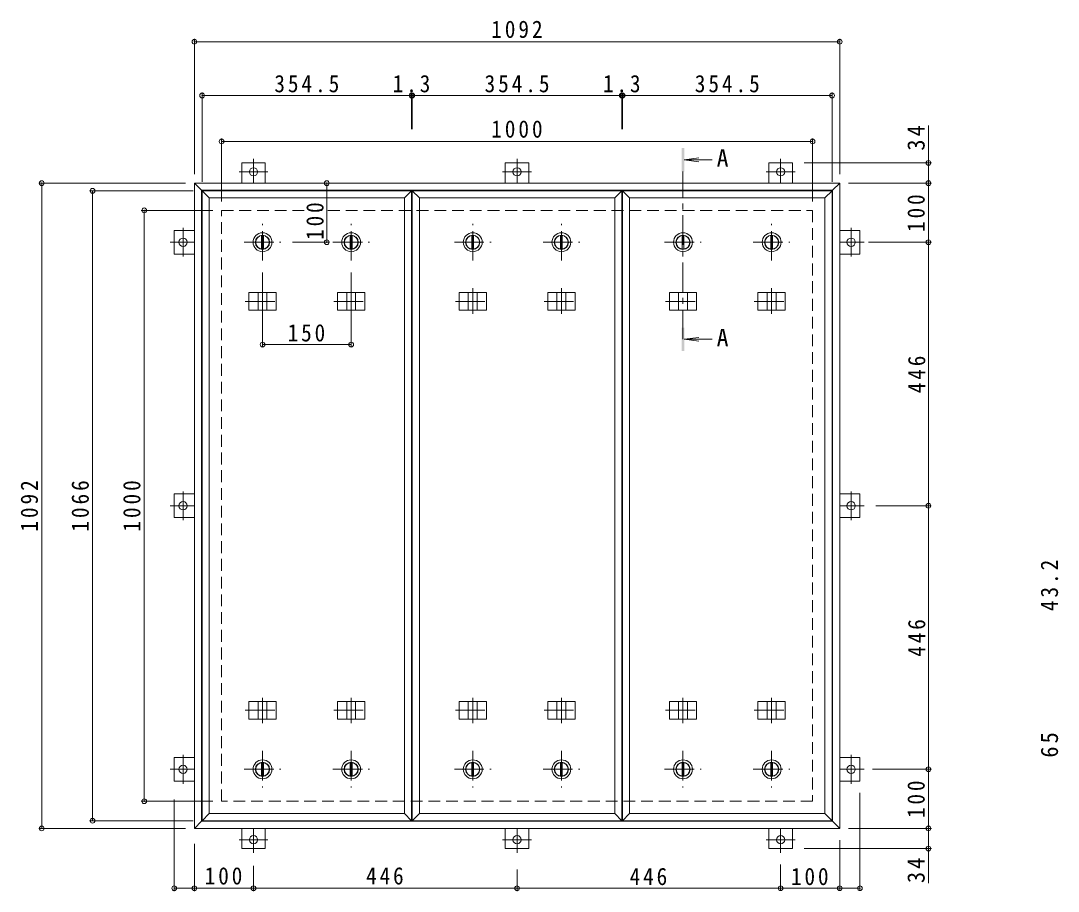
# Model space of a CAD drawing. Units: millimetres at full size, sheet at 1:10, with parts at other scales. Extents: x -1813 to 1894, y -1353 to 1385.
# Drawn here: x -1813 to -58, y -88 to 1385 of the extents above; entities that cross this region are included whole.
import ezdxf
from ezdxf.enums import TextEntityAlignment as Align

# ---------------------------------------------------------------- set-up
doc = ezdxf.new("R2010")
doc.units = ezdxf.units.MM
doc.header["$LTSCALE"] = 10
doc.header["$PDMODE"] = 32
doc.header["$PDSIZE"] = 8
doc.linetypes.add('CHAIN1', pattern=[8, 5, -1, 1, -1])
doc.linetypes.add('DASHED2', pattern=[3, 2, -1])
for name, color, linetype, lineweight in [('0-1_躯体', 2, 'DASHED2', 9), ('0-2_仕上', 3, 'Continuous', 9), ('0-3_建具', 4, 'Continuous', 9), ('0-5_寸法', 4, 'Continuous', 9), ('0-C', 2, 'Continuous', 9), ('0-E', 3, 'Continuous', 9), ('0-F', 7, 'Continuous', 9), ('D-F', 7, 'Continuous', 9)]:
    doc.layers.add(name, color=color, linetype=linetype, lineweight=lineweight)
doc.styles.add('ＭＳ ゴシック', font='')
doc.styles.get('ＭＳ ゴシック').set_extended_font_data('MS Gothic')

msp = doc.modelspace()

# ---------------------------------------------------------------- linework, layer by layer
at = {"layer": '0-1_躯体'}
for p, q in [((-1473.62, 64.35), (-1473.62, 1064.35)), ((-1473.62, 1064.35), (-473.62, 1064.35)), ((-473.62, 1064.35), (-473.62, 64.35)), ((-473.62, 64.35), (-1473.62, 64.35))]:
    msp.add_line(p, q, dxfattribs=at)
at = {"layer": '0-2_仕上'}
for p, q in [((-1506.62, 31.35), (-1506.62, 1097.35)), ((-1494.62, 1085.35), (-1506.62, 1097.35)), ((-1164.12, 1085.35), (-1152.12, 1097.35)), ((-1150.87, 31.35), (-1150.87, 1097.35)), ((-1138.87, 1085.35), (-1150.87, 1097.35)), ((-808.37, 1085.35), (-796.37, 1097.35)), ((-795.12, 31.35), (-795.12, 1097.35)), ((-783.12, 1085.35), (-795.12, 1097.35)), ((-452.62, 1085.35), (-440.62, 1097.35)), ((-1494.62, 43.35), (-1494.62, 1085.35)), ((-1138.87, 43.35), (-1138.87, 1085.35)), ((-783.12, 43.35), (-783.12, 1085.35)), ((-1506.62, 31.35), (-1494.62, 43.35)), ((-1164.12, 43.35), (-1494.62, 43.35)), ((-1152.12, 31.35), (-1164.12, 43.35)), ((-1150.87, 31.35), (-1138.87, 43.35)), ((-808.37, 43.35), (-1138.87, 43.35)), ((-796.37, 31.35), (-808.37, 43.35)), ((-795.12, 31.35), (-783.12, 43.35)), ((-452.62, 43.35), (-783.12, 43.35)), ((-440.62, 31.35), (-452.62, 43.35)), ((-1152.12, 31.35), (-1506.62, 31.35)), ((-796.37, 31.35), (-1150.87, 31.35)), ((-440.62, 31.35), (-795.12, 31.35))]:
    msp.add_line(p, q, dxfattribs=at)
for points in [[(-1506.62, 1097.35), (-1152.12, 1097.35), (-1152.12, 31.35)], [(-1150.87, 1097.35), (-796.37, 1097.35), (-796.37, 31.35)], [(-795.12, 1097.35), (-440.62, 1097.35), (-440.62, 31.35)], [(-1494.62, 1085.35), (-1164.12, 1085.35), (-1164.12, 43.35)], [(-1138.87, 1085.35), (-808.37, 1085.35), (-808.37, 43.35)], [(-783.12, 1085.35), (-452.62, 1085.35), (-452.62, 43.35)]]:
    msp.add_lwpolyline(points, dxfattribs=at)
at = {"layer": '0-3_建具', "color": 2}
for p, q in [((-1519.62, 1110.35), (-1507.62, 1098.35)), ((-1519.62, 18.35), (-1519.62, 1110.35)), ((-1519.62, 1110.35), (-427.62, 1110.35)), ((-439.62, 1098.35), (-427.62, 1110.35)), ((-427.62, 1110.35), (-427.62, 18.35)), ((-1507.62, 30.35), (-1507.62, 1098.35)), ((-1507.62, 1098.35), (-439.62, 1098.35)), ((-439.62, 30.35), (-439.62, 1098.35)), ((-1507.62, 30.35), (-1519.62, 18.35)), ((-427.62, 18.35), (-1519.62, 18.35)), ((-439.62, 30.35), (-1507.62, 30.35)), ((-439.62, 30.35), (-427.62, 18.35))]:
    msp.add_line(p, q, dxfattribs=at)
at = {"layer": '0-3_建具', "linetype": 'CHAIN1'}
for p, q in [((-1404.37, 932.47), (-1404.37, 889.23)), ((-1254.37, 932.47), (-1254.37, 889.23)), ((-1048.62, 932.47), (-1048.62, 889.23)), ((-898.62, 932.47), (-898.62, 889.23)), ((-542.87, 932.47), (-542.87, 889.23)), ((-1433.78, 910.35), (-1374.96, 910.35)), ((-1283.78, 910.35), (-1224.96, 910.35)), ((-1078.03, 910.35), (-1019.21, 910.35)), ((-928.03, 910.35), (-869.21, 910.35)), ((-722.28, 910.35), (-663.46, 910.35)), ((-572.28, 910.35), (-513.46, 910.35)), ((-1404.37, 196.24), (-1404.37, 239.47)), ((-1254.37, 196.24), (-1254.37, 239.47)), ((-1048.62, 196.24), (-1048.62, 239.47)), ((-898.62, 196.24), (-898.62, 239.47)), ((-692.87, 196.24), (-692.87, 239.47)), ((-542.87, 196.24), (-542.87, 239.47)), ((-1433.78, 218.35), (-1374.96, 218.35)), ((-1283.78, 218.35), (-1224.96, 218.35)), ((-1078.03, 218.35), (-1019.21, 218.35)), ((-928.03, 218.35), (-869.21, 218.35)), ((-722.28, 218.35), (-663.46, 218.35)), ((-572.28, 218.35), (-513.46, 218.35))]:
    msp.add_line(p, q, dxfattribs=at)
at = {"layer": '0-3_建具'}
for p, q in [((-1427.46, 925.35), (-1427.46, 895.35)), ((-1427.46, 925.35), (-1381.28, 925.35)), ((-1411.87, 925.35), (-1411.87, 895.35)), ((-1396.87, 925.35), (-1396.87, 895.35)), ((-1381.28, 925.35), (-1381.28, 895.35)), ((-1277.46, 925.35), (-1277.46, 895.35)), ((-1277.46, 925.35), (-1231.28, 925.35)), ((-1261.87, 925.35), (-1261.87, 895.35)), ((-1246.87, 925.35), (-1246.87, 895.35)), ((-1231.28, 925.35), (-1231.28, 895.35)), ((-1071.71, 925.35), (-1071.71, 895.35)), ((-1071.71, 925.35), (-1025.53, 925.35)), ((-1056.12, 925.35), (-1056.12, 895.35)), ((-1041.12, 925.35), (-1041.12, 895.35)), ((-1025.53, 925.35), (-1025.53, 895.35)), ((-921.71, 925.35), (-921.71, 895.35)), ((-921.71, 925.35), (-875.53, 925.35)), ((-906.12, 925.35), (-906.12, 895.35)), ((-891.12, 925.35), (-891.12, 895.35)), ((-875.53, 925.35), (-875.53, 895.35)), ((-715.96, 925.35), (-715.96, 895.35)), ((-715.96, 925.35), (-669.78, 925.35)), ((-700.37, 925.35), (-700.37, 895.35)), ((-685.37, 925.35), (-685.37, 895.35)), ((-669.78, 925.35), (-669.78, 895.35)), ((-565.96, 925.35), (-565.96, 895.35)), ((-565.96, 925.35), (-519.78, 925.35)), ((-550.37, 925.35), (-550.37, 895.35)), ((-535.37, 925.35), (-535.37, 895.35)), ((-519.78, 925.35), (-519.78, 895.35)), ((-1427.46, 895.35), (-1381.28, 895.35)), ((-1277.46, 895.35), (-1231.28, 895.35)), ((-1071.71, 895.35), (-1025.53, 895.35)), ((-921.71, 895.35), (-875.53, 895.35)), ((-715.96, 895.35), (-669.78, 895.35)), ((-565.96, 895.35), (-519.78, 895.35)), ((-1427.46, 203.35), (-1427.46, 233.35)), ((-1427.46, 233.35), (-1381.28, 233.35)), ((-1411.87, 203.35), (-1411.87, 233.35)), ((-1396.87, 203.35), (-1396.87, 233.35)), ((-1381.28, 203.35), (-1381.28, 233.35)), ((-1277.46, 203.35), (-1277.46, 233.35)), ((-1277.46, 233.35), (-1231.28, 233.35)), ((-1261.87, 203.35), (-1261.87, 233.35)), ((-1246.87, 203.35), (-1246.87, 233.35)), ((-1231.28, 203.35), (-1231.28, 233.35)), ((-1071.71, 203.35), (-1071.71, 233.35)), ((-1071.71, 233.35), (-1025.53, 233.35)), ((-1056.12, 203.35), (-1056.12, 233.35)), ((-1041.12, 203.35), (-1041.12, 233.35)), ((-1025.53, 203.35), (-1025.53, 233.35)), ((-921.71, 203.35), (-921.71, 233.35)), ((-921.71, 233.35), (-875.53, 233.35)), ((-906.12, 203.35), (-906.12, 233.35)), ((-891.12, 203.35), (-891.12, 233.35)), ((-875.53, 203.35), (-875.53, 233.35)), ((-715.96, 203.35), (-715.96, 233.35)), ((-715.96, 233.35), (-669.78, 233.35)), ((-700.37, 203.35), (-700.37, 233.35)), ((-685.37, 203.35), (-685.37, 233.35)), ((-669.78, 203.35), (-669.78, 233.35)), ((-565.96, 203.35), (-565.96, 233.35)), ((-565.96, 233.35), (-519.78, 233.35)), ((-550.37, 203.35), (-550.37, 233.35)), ((-535.37, 203.35), (-535.37, 233.35)), ((-519.78, 203.35), (-519.78, 233.35)), ((-1427.46, 203.35), (-1381.28, 203.35)), ((-1277.46, 203.35), (-1231.28, 203.35)), ((-1071.71, 203.35), (-1025.53, 203.35)), ((-921.71, 203.35), (-875.53, 203.35)), ((-715.96, 203.35), (-669.78, 203.35)), ((-565.96, 203.35), (-519.78, 203.35))]:
    msp.add_line(p, q, dxfattribs=at)
at = {"layer": '0-5_寸法'}
for p, q in [((-690.87, 1149.93), (-666.08, 1153.19)), ((-690.87, 1149.93), (-666.08, 1146.67)), ((-690.87, 1149.93), (-643.41, 1149.93)), ((-690.87, 846.05), (-666.08, 849.31)), ((-690.87, 846.05), (-666.08, 842.78)), ((-690.87, 846.05), (-643.41, 846.05))]:
    msp.add_line(p, q, dxfattribs=at)
at = {"layer": '0-5_寸法', "linetype": 'CHAIN1'}
msp.add_line((-692.87, 846.05), (-692.87, 1129.93), dxfattribs=at)
at = {"layer": '0-5_寸法'}
for points in [[(-690.87, 1169.93), (-694.87, 1169.93), (-690.87, 1129.93), (-694.87, 1129.93)], [(-690.87, 826.05), (-694.87, 826.05), (-690.87, 866.05), (-694.87, 866.05)]]:
    msp.add_solid(points, dxfattribs=at)
at = {"layer": '0-C', "linetype": 'CHAIN1'}
for p, q in [((-1404.37, 979.35), (-1404.37, 1041.35)), ((-1254.37, 979.35), (-1254.37, 1041.35)), ((-1048.62, 979.35), (-1048.62, 1041.35)), ((-898.62, 979.35), (-898.62, 1041.35)), ((-542.87, 979.35), (-542.87, 1041.35)), ((-1435.37, 1010.35), (-1373.37, 1010.35)), ((-1285.37, 1010.35), (-1223.37, 1010.35)), ((-1079.62, 1010.35), (-1017.62, 1010.35)), ((-929.62, 1010.35), (-867.62, 1010.35)), ((-723.87, 1010.35), (-661.87, 1010.35)), ((-573.87, 1010.35), (-511.87, 1010.35)), ((-1404.37, 149.35), (-1404.37, 87.35)), ((-1254.37, 149.35), (-1254.37, 87.35)), ((-1048.62, 149.35), (-1048.62, 87.35)), ((-898.62, 149.35), (-898.62, 87.35)), ((-692.87, 149.35), (-692.87, 87.35)), ((-542.87, 149.35), (-542.87, 87.35)), ((-1435.37, 118.35), (-1373.37, 118.35)), ((-1285.37, 118.35), (-1223.37, 118.35)), ((-1079.62, 118.35), (-1017.62, 118.35)), ((-929.62, 118.35), (-867.62, 118.35)), ((-723.87, 118.35), (-661.87, 118.35)), ((-573.87, 118.35), (-511.87, 118.35))]:
    msp.add_line(p, q, dxfattribs=at)
at = {"layer": '0-C'}
for p, q in [((-1405.87, 1021.75), (-1405.87, 998.95)), ((-1402.87, 1021.75), (-1402.87, 998.95)), ((-1255.87, 1021.75), (-1255.87, 998.95)), ((-1252.87, 1021.75), (-1252.87, 998.95)), ((-1050.12, 1021.75), (-1050.12, 998.95)), ((-1047.12, 1021.75), (-1047.12, 998.95)), ((-900.12, 1021.75), (-900.12, 998.95)), ((-897.12, 1021.75), (-897.12, 998.95)), ((-694.37, 1021.75), (-694.37, 998.95)), ((-691.37, 1021.75), (-691.37, 998.95)), ((-544.37, 1021.75), (-544.37, 998.95)), ((-541.37, 1021.75), (-541.37, 998.95)), ((-1405.87, 106.95), (-1405.87, 129.75)), ((-1402.87, 106.95), (-1402.87, 129.75)), ((-1255.87, 106.95), (-1255.87, 129.75)), ((-1252.87, 106.95), (-1252.87, 129.75)), ((-1050.12, 106.95), (-1050.12, 129.75)), ((-1047.12, 106.95), (-1047.12, 129.75)), ((-900.12, 106.95), (-900.12, 129.75)), ((-897.12, 106.95), (-897.12, 129.75)), ((-694.37, 106.95), (-694.37, 129.75)), ((-691.37, 106.95), (-691.37, 129.75)), ((-544.37, 106.95), (-544.37, 129.75)), ((-541.37, 106.95), (-541.37, 129.75))]:
    msp.add_line(p, q, dxfattribs=at)
for centre, radius in [((-1404.37, 1010.35), 16), ((-1404.37, 1010.35), 12), ((-1404.37, 1010.35), 11.5), ((-1254.37, 1010.35), 16), ((-1254.37, 1010.35), 12), ((-1254.37, 1010.35), 11.5), ((-1048.62, 1010.35), 16), ((-1048.62, 1010.35), 12), ((-1048.62, 1010.35), 11.5), ((-898.62, 1010.35), 16), ((-898.62, 1010.35), 12), ((-898.62, 1010.35), 11.5), ((-692.87, 1010.35), 16), ((-692.87, 1010.35), 12), ((-692.87, 1010.35), 11.5), ((-542.87, 1010.35), 16), ((-542.87, 1010.35), 12), ((-542.87, 1010.35), 11.5), ((-1404.37, 118.35), 16), ((-1404.37, 118.35), 12), ((-1404.37, 118.35), 11.5), ((-1254.37, 118.35), 16), ((-1254.37, 118.35), 12), ((-1254.37, 118.35), 11.5), ((-1048.62, 118.35), 16), ((-1048.62, 118.35), 12), ((-1048.62, 118.35), 11.5), ((-898.62, 118.35), 16), ((-898.62, 118.35), 12), ((-898.62, 118.35), 11.5), ((-692.87, 118.35), 16), ((-692.87, 118.35), 12), ((-692.87, 118.35), 11.5), ((-542.87, 118.35), 16), ((-542.87, 118.35), 12), ((-542.87, 118.35), 11.5)]:
    msp.add_circle(centre, radius, dxfattribs=at)
at = {"layer": '0-E'}
for p, q in [((-1439.62, 1144.55), (-1399.62, 1144.55)), ((-1439.62, 1144.55), (-1439.62, 1110.35)), ((-1399.62, 1144.55), (-1399.62, 1110.35)), ((-993.62, 1144.55), (-953.62, 1144.55)), ((-993.62, 1144.55), (-993.62, 1110.35)), ((-953.62, 1144.55), (-953.62, 1110.35)), ((-547.62, 1144.55), (-507.62, 1144.55)), ((-547.62, 1144.55), (-547.62, 1110.35)), ((-507.62, 1144.55), (-507.62, 1110.35)), ((-1553.82, 990.35), (-1553.82, 1030.35)), ((-1553.82, 1030.35), (-1519.62, 1030.35)), ((-393.42, 1030.35), (-427.62, 1030.35)), ((-393.42, 1030.35), (-393.42, 990.35)), ((-1553.82, 990.35), (-1519.62, 990.35)), ((-393.42, 990.35), (-427.62, 990.35)), ((-1553.82, 544.35), (-1553.82, 584.35)), ((-1553.82, 584.35), (-1519.62, 584.35)), ((-393.42, 584.35), (-427.62, 584.35)), ((-393.42, 584.35), (-393.42, 544.35)), ((-1553.82, 544.35), (-1519.62, 544.35)), ((-393.42, 544.35), (-427.62, 544.35)), ((-1553.82, 98.35), (-1553.82, 138.35)), ((-1553.82, 138.35), (-1519.62, 138.35)), ((-393.42, 138.35), (-427.62, 138.35)), ((-393.42, 138.35), (-393.42, 98.35)), ((-1553.82, 98.35), (-1519.62, 98.35)), ((-393.42, 98.35), (-427.62, 98.35)), ((-1439.62, -15.85), (-1439.62, 18.35)), ((-1399.62, -15.85), (-1399.62, 18.35)), ((-993.62, -15.85), (-993.62, 18.35)), ((-953.62, -15.85), (-953.62, 18.35)), ((-547.62, -15.85), (-547.62, 18.35)), ((-507.62, -15.85), (-507.62, 18.35)), ((-1399.62, -15.85), (-1439.62, -15.85)), ((-953.62, -15.85), (-993.62, -15.85)), ((-507.62, -15.85), (-547.62, -15.85))]:
    msp.add_line(p, q, dxfattribs=at)
at = {"layer": '0-E', "linetype": 'CHAIN1'}
for p, q in [((-1419.62, 1151.53), (-1419.62, 1110.35)), ((-973.62, 1151.53), (-973.62, 1110.35)), ((-527.62, 1151.53), (-527.62, 1110.35)), ((-1395.24, 1129.55), (-1444, 1129.55)), ((-949.24, 1129.55), (-998, 1129.55)), ((-503.24, 1129.55), (-552, 1129.55)), ((-1538.82, 1034.73), (-1538.82, 985.98)), ((-408.42, 985.98), (-408.42, 1034.73)), ((-1560.79, 1010.35), (-1519.62, 1010.35)), ((-386.45, 1010.35), (-427.62, 1010.35)), ((-1538.82, 588.73), (-1538.82, 539.98)), ((-408.42, 539.98), (-408.42, 588.73)), ((-1560.79, 564.35), (-1519.62, 564.35)), ((-386.45, 564.35), (-427.62, 564.35)), ((-1538.82, 142.73), (-1538.82, 93.98)), ((-408.42, 93.98), (-408.42, 142.73)), ((-1560.79, 118.35), (-1519.62, 118.35)), ((-386.45, 118.35), (-427.62, 118.35)), ((-1419.62, -22.82), (-1419.62, 18.35)), ((-973.62, -22.82), (-973.62, 18.35)), ((-527.62, -22.82), (-527.62, 18.35)), ((-1444, -0.85), (-1395.24, -0.85)), ((-998, -0.85), (-949.24, -0.85)), ((-552, -0.85), (-503.24, -0.85))]:
    msp.add_line(p, q, dxfattribs=at)
at = {"layer": '0-E'}
for centre in [(-1419.62, 1129.55), (-973.62, 1129.55), (-527.62, 1129.55), (-1538.82, 1010.35), (-408.42, 1010.35), (-1538.82, 564.35), (-408.42, 564.35), (-1538.82, 118.35), (-408.42, 118.35), (-1419.62, -0.85), (-973.62, -0.85), (-527.62, -0.85)]:
    msp.add_circle(centre, 7, dxfattribs=at)
at = {"layer": '0-F'}
for p, q in [((-1519.62, 1125.35), (-1519.62, 1354.74)), ((-427.62, 1125.35), (-427.62, 1354.74)), ((-1519.62, 1349.74), (-427.62, 1349.74)), ((-1506.62, 1112.35), (-1506.62, 1263.72)), ((-1506.62, 1258.72), (-1152.12, 1258.72)), ((-1152.12, 1261.72), (-1152.12, 1201.88)), ((-1152.12, 1258.72), (-1150.87, 1258.72)), ((-1150.87, 1261.72), (-1150.87, 1201.88)), ((-1150.87, 1258.72), (-796.37, 1258.72)), ((-796.37, 1261.72), (-796.37, 1201.88)), ((-796.37, 1258.72), (-795.12, 1258.72)), ((-795.12, 1261.72), (-795.12, 1201.88)), ((-795.12, 1258.72), (-440.62, 1258.72)), ((-440.62, 1112.35), (-440.62, 1263.72)), ((-277.47, 1144.55), (-277.47, 1207.84)), ((-1473.62, 1079.35), (-1473.62, 1185.94)), ((-1473.62, 1180.94), (-473.62, 1180.94)), ((-473.62, 1079.35), (-473.62, 1185.94)), ((-272.47, 1144.55), (-487.62, 1144.55)), ((-277.47, 1110.35), (-277.47, 1144.55)), ((-1534.62, 1110.35), (-1782.98, 1110.35)), ((-1777.98, 18.35), (-1777.98, 1110.35)), ((-1295.63, 1110.35), (-1295.63, 1010.35)), ((-412.62, 1110.35), (-272.47, 1110.35)), ((-277.47, 1010.35), (-277.47, 1110.35)), ((-1521.62, 1097.35), (-1696.93, 1097.35)), ((-1691.93, 31.35), (-1691.93, 1097.35)), ((-1488.62, 1064.35), (-1609.57, 1064.35)), ((-1604.57, 64.35), (-1604.57, 1064.35)), ((-1292.63, 1010.35), (-1353.37, 1010.35)), ((-378.69, 1010.35), (-272.47, 1010.35)), ((-277.47, 1010.35), (-277.47, 564.35)), ((-1404.37, 834.05), (-1404.37, 959.35)), ((-1254.37, 834.05), (-1254.37, 959.35)), ((-1404.37, 837.05), (-1254.37, 837.05)), ((-274.47, 564.35), (-366.45, 564.35)), ((-277.47, 564.35), (-277.47, 118.35)), ((-372.11, 118.35), (-272.47, 118.35)), ((-277.47, 18.35), (-277.47, 118.35)), ((-393.42, -86.06), (-393.42, 78.35)), ((-1488.62, 64.35), (-1609.57, 64.35)), ((-1553.82, -88.06), (-1553.82, 67.14)), ((-1534.62, 18.35), (-1782.98, 18.35)), ((-1521.62, 31.35), (-1696.93, 31.35)), ((-412.62, 18.35), (-272.47, 18.35)), ((-277.47, 18.35), (-277.47, -15.85)), ((-1519.62, -7.86), (-1519.62, -88.06)), ((-272.47, -15.85), (-487.62, -15.85)), ((-427.62, -86.06), (-427.62, -1.65)), ((-277.47, -15.85), (-277.47, -74.24)), ((-1419.62, -45.16), (-1419.62, -88.06)), ((-973.62, -51), (-973.62, -88.06)), ((-527.62, -86.06), (-527.62, -42.82)), ((-1553.82, -83.06), (-1519.62, -83.06)), ((-1519.62, -83.06), (-1419.62, -83.06)), ((-1419.62, -83.06), (-973.62, -83.06)), ((-973.62, -83.06), (-527.62, -83.06)), ((-527.62, -83.06), (-427.62, -83.06)), ((-427.62, -83.06), (-393.42, -83.06))]:
    msp.add_line(p, q, dxfattribs=at)
for p in [(-1519.62, 1349.74), (-427.62, 1349.74), (-1506.62, 1258.72), (-1152.12, 1258.72), (-1150.87, 1258.72), (-796.37, 1258.72), (-795.12, 1258.72), (-440.62, 1258.72), (-1473.62, 1180.94), (-473.62, 1180.94), (-277.47, 1144.55), (-1777.98, 1110.35), (-1295.63, 1110.35), (-277.47, 1110.35), (-1691.93, 1097.35), (-1604.57, 1064.35), (-1295.63, 1010.35), (-277.47, 1010.35), (-1404.37, 837.05), (-1254.37, 837.05), (-277.47, 564.35), (-277.47, 118.35), (-1604.57, 64.35), (-1691.93, 31.35), (-1777.98, 18.35), (-277.47, 18.35), (-277.47, -15.85), (-1553.82, -83.06), (-1519.62, -83.06), (-1419.62, -83.06), (-973.62, -83.06), (-527.62, -83.06), (-427.62, -83.06), (-393.42, -83.06)]:
    msp.add_point(p, dxfattribs=at)

# ---------------------------------------------------------------- texts
at = {"layer": '0-5_寸法', "color": 2, "style": 'ＭＳ ゴシック'}
for p in [(-635.84, 1129.53), (-635.84, 825.65)]:
    msp.add_text('A', height=29.33, dxfattribs=at).set_placement(p, align=Align.BOTTOM_LEFT)
at = {"layer": '0-F', "color": 2, "char_height": 29.33, "attachment_point": 7, "style": 'ＭＳ ゴシック'}
for s, insert in [('\\T1.28;\\W0.9;1092', (-1017.37, 1355.74)), ('\\T1.28;\\W0.9;354.5', (-1384.37, 1263.72)), ('\\T1.27;\\W0.9;1.3', (-1184, 1263.72)), ('\\T1.28;\\W0.9;354.5', (-1028.62, 1263.72)), ('\\T1.27;\\W0.9;1.3', (-828.25, 1263.72)), ('\\T1.28;\\W0.9;354.5', (-672.87, 1263.72)), ('\\T1.28;\\W0.9;1000', (-1017.37, 1186.94)), ('\\T1.27;\\W0.9;150', (-1361.87, 842.05)), ('\\T1.27;\\W0.9;100', (-1502.12, -77.06)), ('\\T1.27;\\W0.9;446', (-1229.12, -77.06)), ('\\T1.27;\\W0.9;446', (-783.12, -78.06)), ('\\T1.27;\\W0.9;100', (-510.12, -78.06))]:
    msp.add_mtext(s, dxfattribs=dict(at, insert=insert))
at = {"layer": '0-F', "color": 2, "char_height": 29.33, "attachment_point": 7, "rotation": 90, "style": 'ＭＳ ゴシック'}
for s, insert in [('\\T1.27;\\W0.95;34', (-283.47, 1165.34)), ('\\T1.27;\\W0.9;100', (-283.47, 1027.85)), ('\\T1.27;\\W0.9;100', (-1300.63, 1014.36)), ('\\T1.27;\\W0.9;446', (-282.47, 754.85)), ('\\T1.28;\\W0.9;1092', (-1783.98, 520.6)), ('\\T1.28;\\W0.9;1066', (-1697.93, 520.6)), ('\\T1.28;\\W0.9;1000', (-1610.57, 520.6)), ('\\T1.27;\\W0.9;446', (-282.47, 308.85)), ('\\T1.27;\\W0.9;100', (-283.47, 35.85)), ('\\T1.27;\\W0.95;34', (-283.47, -74.24))]:
    msp.add_mtext(s, dxfattribs=dict(at, insert=insert))
at = {"layer": 'D-F', "color": 2, "char_height": 29.33, "attachment_point": 7, "rotation": 90, "style": 'ＭＳ ゴシック'}
for s, insert in [('\\T1.28;\\W0.9;43.2', (-57.87, 386.04)), ('\\T1.27;\\W0.95;65', (-57.87, 138.04))]:
    msp.add_mtext(s, dxfattribs=dict(at, insert=insert))

doc.saveas('drawing.dxf')
